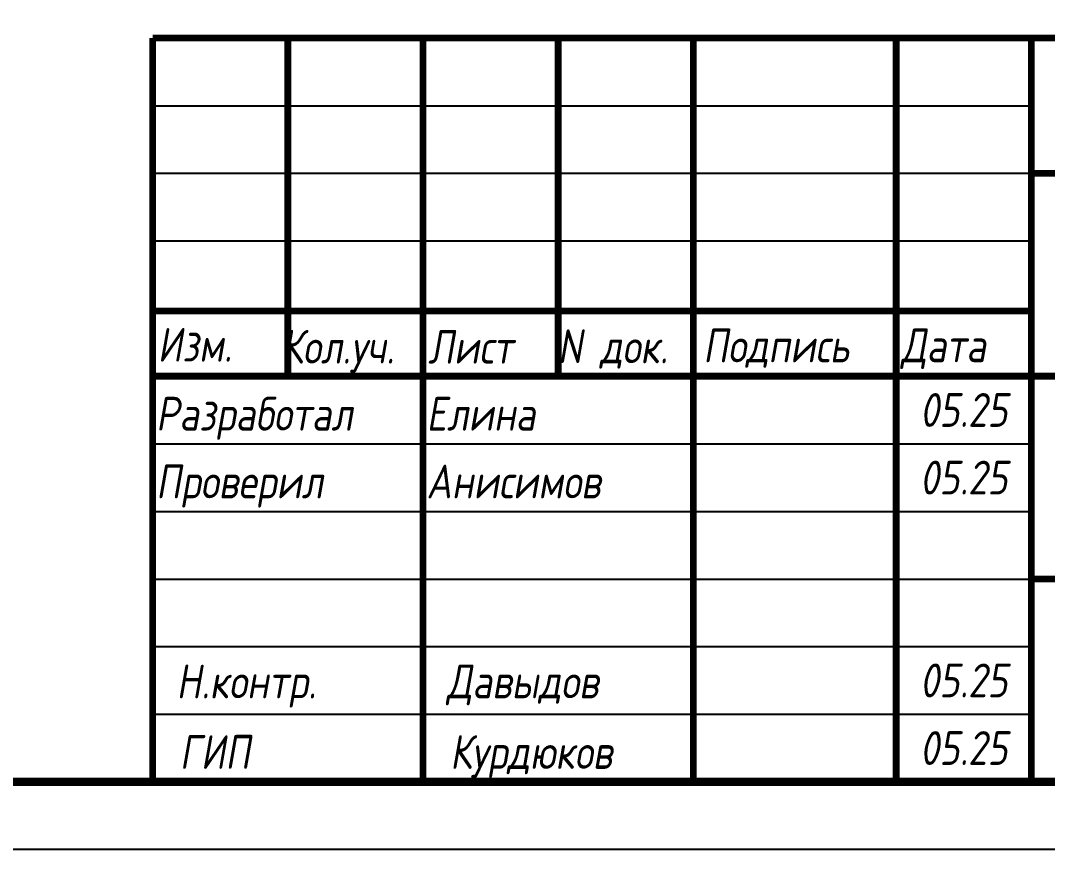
# Model space of a CAD drawing. Header units: millimetres. Extents: x 4241 to 6572, y 870 to 1291.
# Drawn here: x 5808.3 to 5884.2, y 870.7 to 932 of the extents above; entities that cross this region are included whole.
import ezdxf
from ezdxf.enums import TextEntityAlignment as Align

# ---------------------------------------------------------------- set-up
doc = ezdxf.new("R2010")
doc.units = ezdxf.units.MM
doc.layers.add('00_штамп', color=7, linetype='Continuous')
doc.layers.add('_Штамп_рамка', color=7, linetype='Continuous')
doc.styles.add('Romans_2.5', font='romans.shx', dxfattribs={"width": 0.75, "height": 2.5})
doc.styles.add('М', font='romand.shx', dxfattribs={"width": 0.8, "oblique": 10, "height": 2})

# ---------------------------------------------------------------- blocks, each defined once
blk = doc.blocks.new('*U779')
blk.add_lwpolyline([(0, 0), (0, 420), (1189, 420), (1189, 0), (0, 0)])
at = {"const_width": 0.6}
blk.add_lwpolyline([(20, 5), (20, 415), (1184, 415), (1184, 5), (20, 5)], dxfattribs=at)
at = {"style": 'Romans_2.5', "width": 0.75}
blk.add_attdef('ФОРМАТ', text='', height=2.5, dxfattribs=at).set_placement((1149, 2.5), align=Align.MIDDLE_LEFT)

msp = doc.modelspace()

# ---------------------------------------------------------------- linework, layer by layer
at = {"layer": '00_штамп', "color": 7, "linetype": 'ByBlock'}
for p, q in [((5818.0524, 925.6532), (5883.0524, 925.6532)), ((5818.0524, 920.6532), (5883.0524, 920.6532)), ((5818.0524, 915.6532), (5883.0524, 915.6532)), ((5818.0524, 900.6532), (5883.0524, 900.6532)), ((5818.0524, 895.6532), (5883.0524, 895.6532)), ((5818.0524, 890.6532), (5883.0524, 890.6532)), ((5818.0524, 885.6532), (5883.0524, 885.6532)), ((5818.0524, 880.6532), (5883.0524, 880.6532))]:
    msp.add_line(p, q, dxfattribs=at)
at = {"layer": '00_штамп', "color": 7, "linetype": 'ByBlock', "const_width": 0.5}
for points in [[(5818.0524, 930.6532), (5818.0524, 875.6532)], [(5828.0524, 930.6532), (5828.0524, 905.6532)], [(5838.0524, 930.6532), (5838.0524, 875.6532)], [(5848.0524, 930.6532), (5848.0524, 905.6532)], [(5858.0524, 930.6532), (5858.0524, 875.6532)], [(5873.0524, 930.6532), (5873.0524, 875.6532)], [(5883.0524, 930.6532), (5883.0524, 875.6532)], [(5883.0524, 920.6532), (6003.0524, 920.6532)], [(5883.0524, 910.4724), (5818.0524, 910.4724)], [(6003.0524, 905.6532), (5818.0524, 905.6532)], [(6003.0524, 890.6532), (5883.0524, 890.6532)]]:
    msp.add_lwpolyline(points, dxfattribs=at)
at = {"layer": '00_штамп', "color": 7, "linetype": 'ByBlock', "ltscale": 0.1, "const_width": 0.5}
msp.add_lwpolyline([(5818.0524, 930.6532), (6003.0524, 930.6532)], dxfattribs=at)
at = {"layer": '00_штамп', "color": 7, "linetype": 'ByBlock', "ltscale": 0.1}
msp.add_lwpolyline([(5818.0524, 875.6532), (6003.0524, 875.6532)], dxfattribs=at)

# ---------------------------------------------------------------- block references
at = {"layer": '_Штамп_рамка'}
msp.add_blockref('*U779', (4819.0524, 870.6532), dxfattribs=at)

# ---------------------------------------------------------------- texts
at = {"layer": '00_штамп', "color": 7, "linetype": 'ByBlock', "lineweight": 20, "style": 'М', "oblique": 10, "width": 0.8}
for s, p in [('Изм.', (5818.4153, 906.7306)), ('Подпись', (5858.7627, 906.6692)), ('Дата', (5873.4135, 906.6853)), ('Кол.уч.', (5827.5663, 906.5853)), ('Лист', (5838.4345, 906.5781)), ('N док.', (5848.0209, 906.6076)), ('Разработал', (5818.2989, 901.6253)), ('Елина', (5838.2989, 901.6253)), ('Проверил', (5818.3003, 896.615)), ('Анисимов', (5838.3003, 896.615)), ('Н.контр.', (5819.807, 881.8281)), ('Давыдов', (5839.807, 881.8281)), ('ГИП', (5820.0465, 876.6135)), ('Курдюков', (5840.0465, 876.6135))]:
    msp.add_text(s, height=2.5, dxfattribs=at).set_placement(p)
for p in [(5878.0524, 903.1532), (5878.0524, 898.1532), (5878.0524, 883.1532), (5878.0524, 878.1532)]:
    msp.add_text('05.25', height=2.5, dxfattribs=at).set_placement(p, align=Align.MIDDLE_CENTER)

doc.saveas('drawing.dxf')
